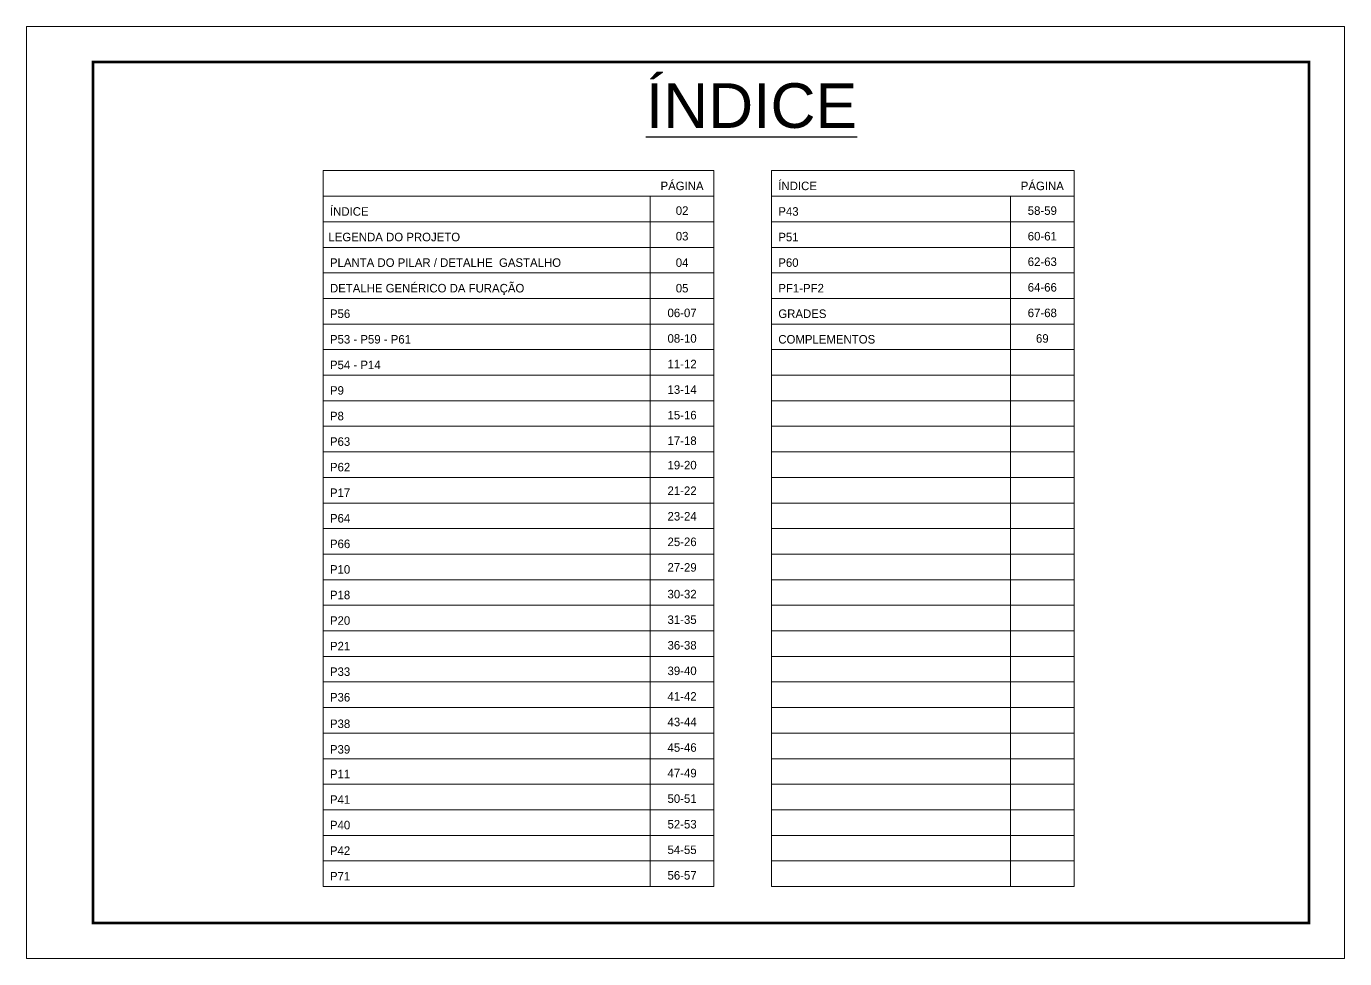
# Model space of a CAD drawing. Extents: x 14400 to 27878, y -21631 to 6985.
# Drawn here: x 16012 to 17497, y 5935 to 6985 of the extents above; entities that cross this region are included whole.
import ezdxf
from ezdxf.enums import TextEntityAlignment as Align

# ---------------------------------------------------------------- set-up
doc = ezdxf.new("R2010")
doc.units = 0
doc.layers.add('CARIMBO', color=255, linetype='Continuous', lineweight=9)
doc.layers.add('Folhas', color=255, linetype='Continuous', lineweight=9)
doc.styles.add('ARIAL', font='arial.ttf')
doc.styles.add('Tecnologia', font='')
doc.styles.get('Tecnologia').set_extended_font_data('Forgotten Futurist')

msp = doc.modelspace()

# ---------------------------------------------------------------- linework, layer by layer
at = {"layer": 'CARIMBO'}
for p, q in [((16346.45, 6822.24), (16786.53, 6822.24)), ((16346.45, 6822.24), (16346.45, 6015.94)), ((16786.53, 6822.24), (16786.53, 6015.94)), ((16851.52, 6822.24), (17192.31, 6822.24)), ((16851.52, 6822.24), (16851.52, 6015.94)), ((17192.31, 6822.24), (17192.31, 6015.94)), ((16346.45, 6793.44), (16786.53, 6793.44)), ((16714.71, 6793.44), (16714.71, 6015.94)), ((16851.52, 6793.44), (17192.31, 6793.44)), ((17120.49, 6793.44), (17120.49, 6015.94)), ((16346.45, 6764.64), (16786.53, 6764.64)), ((16851.52, 6764.64), (17192.31, 6764.64)), ((16346.45, 6735.85), (16786.53, 6735.85)), ((16851.52, 6735.85), (17192.31, 6735.85)), ((16346.45, 6707.05), (16786.53, 6707.05)), ((16851.52, 6707.05), (17192.31, 6707.05)), ((16346.45, 6678.26), (16786.53, 6678.26)), ((16851.52, 6678.26), (17192.31, 6678.26)), ((16346.45, 6649.46), (16786.53, 6649.46)), ((16851.52, 6649.46), (17192.31, 6649.46)), ((16346.45, 6620.66), (16786.53, 6620.66)), ((16851.52, 6620.66), (17192.31, 6620.66)), ((16346.45, 6591.87), (16786.53, 6591.87)), ((16851.52, 6591.87), (17192.31, 6591.87)), ((16346.45, 6563.07), (16786.53, 6563.07)), ((16851.52, 6563.07), (17192.31, 6563.07)), ((16346.45, 6534.28), (16786.53, 6534.28)), ((16851.52, 6534.28), (17192.31, 6534.28)), ((16346.45, 6505.48), (16786.53, 6505.48)), ((16851.52, 6505.48), (17192.31, 6505.48)), ((16346.45, 6476.68), (16786.53, 6476.68)), ((16851.52, 6476.68), (17192.31, 6476.68)), ((16346.45, 6447.89), (16786.53, 6447.89)), ((16851.52, 6447.89), (17192.31, 6447.89)), ((16346.45, 6419.09), (16786.53, 6419.09)), ((16851.52, 6419.09), (17192.31, 6419.09)), ((16346.45, 6390.29), (16786.53, 6390.29)), ((16851.52, 6390.29), (17192.31, 6390.29)), ((16346.45, 6361.5), (16786.53, 6361.5)), ((16851.52, 6361.5), (17192.31, 6361.5)), ((16346.45, 6332.7), (16786.53, 6332.7)), ((16851.52, 6332.7), (17192.31, 6332.7)), ((16346.45, 6303.91), (16786.53, 6303.91)), ((16851.52, 6303.91), (17192.31, 6303.91)), ((16346.45, 6275.11), (16786.53, 6275.11)), ((16851.52, 6275.11), (17192.31, 6275.11)), ((16346.45, 6246.31), (16786.53, 6246.31)), ((16851.52, 6246.31), (17192.31, 6246.31)), ((16346.45, 6217.52), (16786.53, 6217.52)), ((16851.52, 6217.52), (17192.31, 6217.52)), ((16346.45, 6188.72), (16786.53, 6188.72)), ((16851.52, 6188.72), (17192.31, 6188.72)), ((16346.45, 6159.92), (16786.53, 6159.92)), ((16851.52, 6159.92), (17192.31, 6159.92)), ((16346.45, 6131.13), (16786.53, 6131.13)), ((16851.52, 6131.13), (17192.31, 6131.13)), ((16346.45, 6102.33), (16786.53, 6102.33)), ((16851.52, 6102.33), (17192.31, 6102.33)), ((16346.45, 6073.54), (16786.53, 6073.54)), ((16851.52, 6073.54), (17192.31, 6073.54)), ((16346.45, 6044.74), (16786.53, 6044.74)), ((16851.52, 6044.74), (17192.31, 6044.74)), ((16346.45, 6015.94), (16786.53, 6015.94)), ((16851.52, 6015.94), (17192.31, 6015.94))]:
    msp.add_line(p, q, dxfattribs=at)
at = {"layer": 'Folhas'}
msp.add_lwpolyline([(16011.97, 5934.73), (17496.97, 5934.73), (17496.97, 6984.73), (16011.97, 6984.73)], close=True, dxfattribs=at)
at = {"layer": 'Folhas', "color": 30, "const_width": 3}
msp.add_lwpolyline([(16086.97, 5974.73), (17456.97, 5974.73), (17456.97, 6944.73), (16086.97, 6944.73)], close=True, dxfattribs=at)

# ---------------------------------------------------------------- texts
at = {"color": 0, "linetype": 'Continuous', "ltscale": 5, "style": 'ARIAL'}
msp.add_text('%%UÍNDICE', height=50.279, dxfattribs=at).set_placement((16828.78, 6870.37), align=Align.CENTER)
at = {"layer": 'CARIMBO', "style": 'Tecnologia'}
for s, p in [('PÁGINA', (16750.62, 6800.25)), ('PÁGINA', (17156.4, 6800.25)), ('02', (16750.62, 6772.42)), ('58-59', (17156.4, 6772.42)), ('03', (16750.62, 6743.62)), ('60-61', (17156.4, 6743.62)), ('04', (16750.62, 6713.86)), ('62-63', (17156.4, 6714.83)), ('05', (16750.62, 6685.06)), ('64-66', (17156.4, 6686.03)), ('06-07', (16750.62, 6657.23)), ('67-68', (17156.4, 6657.23)), ('08-10', (16750.62, 6628.44)), ('69', (17156.4, 6628.44)), ('11-12', (16750.62, 6599.64)), ('13-14', (16750.62, 6570.84)), ('15-16', (16750.62, 6542.05)), ('17-18', (16750.62, 6513.25)), ('19-20', (16750.62, 6485.75)), ('21-22', (16750.62, 6456.95)), ('23-24', (16750.62, 6428.15)), ('25-26', (16750.62, 6399.36)), ('27-29', (16750.62, 6370.56)), ('30-32', (16750.62, 6340.47)), ('31-35', (16750.62, 6311.68)), ('36-38', (16750.62, 6282.88)), ('39-40', (16750.62, 6254.09)), ('41-42', (16750.62, 6225.29)), ('43-44', (16750.62, 6196.49)), ('45-46', (16750.62, 6167.7)), ('47-49', (16750.62, 6138.9)), ('50-51', (16750.62, 6110.1)), ('52-53', (16750.62, 6081.31)), ('54-55', (16750.62, 6052.51)), ('56-57', (16750.62, 6023.72))]:
    msp.add_text(s, height=9.599, dxfattribs=at).set_placement(p, align=Align.CENTER)
for s, height, p in [('ÍNDICE', 9.599, (16859.02, 6800.25)), ('ÍNDICE', 9.599, (16353.95, 6771.45)), ('P43', 9.599, (16859.02, 6771.45)), ('LEGENDA DO PROJETO', 9.5987, (16352.24, 6742.66)), ('P51', 9.599, (16859.02, 6742.66)), ('PLANTA DO PILAR / DETALHE  GASTALHO ', 9.5987, (16353.95, 6713.86)), ('P60', 9.599, (16859.02, 6713.86)), ('DETALHE GENÉRICO DA FURAÇÃO', 9.5987, (16353.95, 6685.06)), ('PF1-PF2', 9.599, (16859.02, 6685.06)), ('P56', 9.599, (16353.95, 6656.27)), ('GRADES', 9.599, (16859.02, 6656.27)), ('P53 - P59 - P61', 9.5987, (16353.95, 6627.47)), ('COMPLEMENTOS', 9.5987, (16859.02, 6627.47)), ('P54 - P14', 9.599, (16353.95, 6598.67)), ('P9', 9.599, (16353.95, 6569.88)), ('P8', 9.599, (16353.95, 6541.08)), ('P63', 9.599, (16353.95, 6512.29)), ('P62', 9.599, (16353.95, 6483.49)), ('P17', 9.599, (16353.95, 6454.69)), ('P64', 9.599, (16353.95, 6425.9)), ('P66', 9.599, (16353.95, 6397.1)), ('P10', 9.599, (16353.95, 6368.3)), ('P18', 9.599, (16353.95, 6339.51)), ('P20', 9.599, (16353.95, 6310.71)), ('P21', 9.599, (16353.95, 6281.92)), ('P33', 9.599, (16353.95, 6253.12)), ('P36', 9.599, (16353.95, 6224.32)), ('P38', 9.599, (16353.95, 6194.43)), ('P39', 9.599, (16353.95, 6165.63)), ('P11', 9.599, (16353.95, 6137.93)), ('P41', 9.599, (16353.95, 6109.14)), ('P40', 9.599, (16353.95, 6080.34)), ('P42', 9.599, (16353.95, 6051.55)), ('P71', 9.599, (16353.95, 6022.75))]:
    msp.add_text(s, height=height, dxfattribs=at).set_placement(p)

doc.saveas('drawing.dxf')
